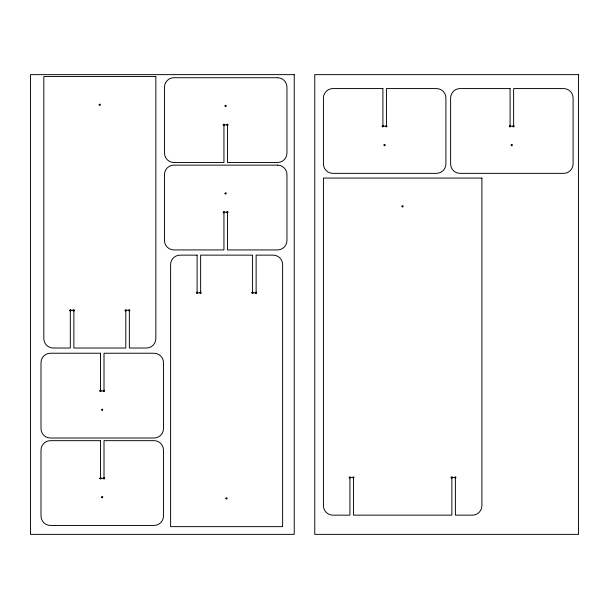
<?xml version="1.0" encoding="UTF-8"?>
<svg xmlns="http://www.w3.org/2000/svg" width="609" height="609" viewBox="0 0 609 609"><rect width="100%" height="100%" fill="white"/><g stroke="black" fill="none" stroke-linecap="round" stroke-linejoin="round"><path stroke-width="0.91" d="M69.571 310.286C70.926 312.95 71.474 307.88 69.571 310.286M73.11 310.286C74.458 312.942 75.014 307.895 73.11 310.286M99.084 104.725C100.455 107.367 101.048 102.282 99.084 104.725M99.716 390.864C101.025 393.521 101.726 388.458 99.716 390.864M101.482 409.705C102.822 412.354 103.423 407.314 101.482 409.705M99.716 478.286C101.025 480.92 101.756 475.911 99.716 478.232M103.256 390.864C104.756 393.483 105.03 388.382 103.256 390.864M101.482 497.127C102.731 499.768 103.56 494.805 101.49 497.073M103.256 478.286C104.512 480.935 105.304 475.964 103.264 478.232M125.058 310.286C126.413 312.942 126.954 307.888 125.058 310.286M128.598 310.286C129.923 312.942 130.562 307.888 128.598 310.286M196.342 292.762C197.727 295.403 198.283 290.318 196.342 292.762M199.889 292.762C201.183 295.418 201.891 290.371 199.889 292.762M223.191 124.761C224.546 127.388 225.147 122.401 223.198 124.708M224.965 105.92C226.243 108.569 226.997 103.591 224.972 105.867M223.191 212.191C224.531 214.848 225.132 209.793 223.191 212.191M226.738 124.761C228.002 127.388 228.862 122.417 226.738 124.708M224.965 193.35C226.259 195.999 226.99 190.96 224.965 193.35M226.738 212.191C228.071 214.848 228.672 209.785 226.738 212.191M225.855 498.322C227.21 500.979 227.781 495.932 225.855 498.322M251.829 292.762C253.146 295.418 253.816 290.379 251.829 292.762M255.377 292.762C256.671 295.418 257.386 290.364 255.377 292.762M349.178 477.41C350.632 480.044 350.982 474.967 349.178 477.41M352.718 477.41C354.019 480.037 354.788 475.058 352.725 477.357M382.147 126.208C383.404 128.849 384.195 123.886 382.155 126.154M383.921 145.049C385.177 147.683 385.969 142.742 383.921 144.995M385.687 126.208C387.08 128.834 387.575 123.825 385.695 126.154M401.91 206.284C403.211 208.94 403.912 203.886 401.91 206.284M451.109 477.41C452.411 480.037 453.18 475.058 451.117 477.357M454.649 477.41C455.943 480.037 456.727 475.066 454.657 477.357M509.33 126.208C510.57 128.849 511.4 123.886 509.337 126.154M511.096 145.049C512.359 147.69 513.151 142.727 511.103 144.995M512.869 126.208C514.125 128.842 514.932 123.893 512.877 126.154M294.231 74.633L30.45 74.633L30.45 534.367L294.231 534.367L294.231 74.633M578.55 74.633L314.769 74.633L314.769 534.367L578.55 534.367L578.55 74.633M155.843 76.521L43.825 76.521L43.825 338.604A9.424 9.424 0 0 0 53.249 348.021L70.317 348.021L70.317 310.339L73.864 310.339L73.864 348.021L125.804 348.021L125.804 310.339L129.352 310.339L129.352 348.021L146.419 348.021A9.424 9.424 0 0 0 155.843 338.604L155.843 76.521M277.529 77.716L173.9 77.716A9.424 9.424 0 0 0 164.483 87.133L164.483 153.08A9.424 9.424 0 0 0 173.9 162.504L223.945 162.504L223.945 124.822L227.484 124.822L227.484 162.504L277.529 162.504A9.424 9.424 0 0 0 286.953 153.08L286.953 87.133A9.424 9.424 0 0 0 277.529 77.716M382.901 88.579L332.857 88.579A9.424 9.424 0 0 0 323.432 97.996L323.432 163.943A9.424 9.424 0 0 0 332.857 173.359L436.486 173.359A9.424 9.424 0 0 0 445.902 163.943L445.902 97.996A9.424 9.424 0 0 0 436.486 88.579L386.441 88.579L386.441 126.261L382.901 126.261L382.901 88.579M510.083 88.579L460.039 88.579A9.424 9.424 0 0 0 450.614 97.996L450.614 163.943A9.424 9.424 0 0 0 460.039 173.359L563.668 173.359A9.424 9.424 0 0 0 573.084 163.943L573.084 97.996A9.424 9.424 0 0 0 563.668 88.579L513.623 88.579L513.623 126.261L510.083 126.261L510.083 88.579M277.529 165.138L173.9 165.138A9.424 9.424 0 0 0 164.483 174.562L164.483 240.509A9.424 9.424 0 0 0 173.9 249.926L223.945 249.926L223.945 212.244L227.484 212.244L227.484 249.926L277.529 249.926A9.424 9.424 0 0 0 286.953 240.509L286.953 174.562A9.424 9.424 0 0 0 277.529 165.138M481.894 178.072L323.432 178.072L323.432 505.729A9.424 9.424 0 0 0 332.857 515.145L349.924 515.145L349.924 477.464L353.471 477.464L353.471 515.145L451.863 515.145L451.863 477.464L455.403 477.464L455.403 515.145L472.47 515.145A9.424 9.424 0 0 0 481.894 505.729L481.894 178.072M197.095 255.133L180.028 255.133A9.424 9.424 0 0 0 170.604 264.557L170.604 526.64L282.614 526.64L282.614 264.557A9.424 9.424 0 0 0 273.197 255.133L256.123 255.133L256.123 292.815L252.583 292.815L252.583 255.133L200.635 255.133L200.635 292.815L197.095 292.815L197.095 255.133M100.462 353.235L50.425 353.235A9.424 9.424 0 0 0 41.001 362.652L41.001 428.599A9.424 9.424 0 0 0 50.425 438.023L154.054 438.023A9.424 9.424 0 0 0 163.471 428.599L163.471 362.652A9.424 9.424 0 0 0 154.054 353.235L104.01 353.235L104.01 390.917L100.462 390.917L100.462 353.235M100.462 440.657L50.425 440.657A9.424 9.424 0 0 0 41.001 450.081L41.001 516.021A9.424 9.424 0 0 0 50.425 525.445L154.054 525.445A9.424 9.424 0 0 0 163.471 516.021L163.471 450.081A9.424 9.424 0 0 0 154.054 440.657L104.01 440.657L104.01 478.339L100.462 478.339L100.462 440.657"/></g></svg>
